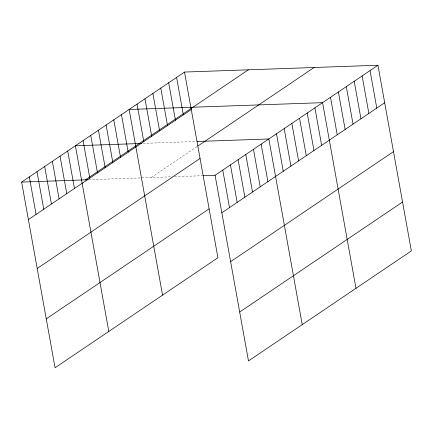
<?xml version="1.0" encoding="UTF-8"?>
<svg xmlns="http://www.w3.org/2000/svg" width="433" height="433" viewBox="0 0 433 433"><rect width="100%" height="100%" fill="white"/><g stroke="black" fill="none" stroke-linecap="round" stroke-linejoin="round"><path stroke-width="0.32" stroke-dasharray="2.17 1.62" d="M151.247 177.525L196.766 146.771M143.171 143.393L195.786 141.537M88.77 179.727L171.197 176.821M174.521 176.702L202.449 175.717"/><path stroke-width="0.65" d="M184.512 72.062L217.918 257.727L55.056 367.752L21.65 182.093L184.512 72.062L377.944 65.248L411.35 250.907L248.488 360.938L215.082 175.273L377.944 65.248M85.48 179.841L248.347 69.816M28.394 219.585L191.262 109.56M197.865 146.029L314.114 67.499M37.195 268.482L200.057 158.456M46.261 318.856L209.123 208.83M221.826 212.771L384.693 102.745M230.627 261.662L393.489 151.637M239.687 312.041L402.555 202.016M141.856 143.442L75.396 145.78L108.802 331.445M197.102 141.494L268.828 138.966L302.234 324.626M21.65 182.093L88.116 179.749M203.115 175.695L215.082 175.273M370.036 70.59L376.78 108.088M362.123 75.937L368.867 113.43M354.21 81.28L360.96 118.777M346.303 86.627L353.047 124.119M338.39 91.969L345.139 129.467M330.482 97.311L337.226 134.809M355.975 288.318L322.569 102.659L129.142 109.473L162.548 295.133M314.894 107.844L321.638 145.342M307.214 113.029L313.963 150.527M299.539 118.22L306.283 155.712M291.858 123.405L298.608 160.903M284.183 128.59L290.927 166.088M276.503 133.781L283.252 171.273M261.148 144.151L267.897 181.649M253.473 149.342L260.217 186.834M245.792 154.527L252.536 192.025M238.112 159.712L244.861 197.21M230.437 164.903L237.181 202.395M222.757 170.088L229.506 207.58M176.604 77.41L183.348 114.902M168.691 82.752L175.441 120.25M160.784 88.099L167.528 125.592M152.871 93.441L159.62 130.939M144.963 98.784L151.707 136.281M137.05 104.131L143.799 141.623M121.462 114.658L128.206 152.156M113.782 119.849L120.531 157.341M106.107 125.034L112.851 162.532M98.426 130.219L105.176 167.717M90.751 135.41L97.495 172.902M83.071 140.595L89.82 178.093M67.716 150.971L74.465 188.463M60.041 156.156L66.785 193.654M52.361 161.341L59.11 198.839M44.686 166.532L51.43 204.024M37.005 171.717L43.755 209.215M29.33 176.902L36.074 214.4"/></g></svg>
